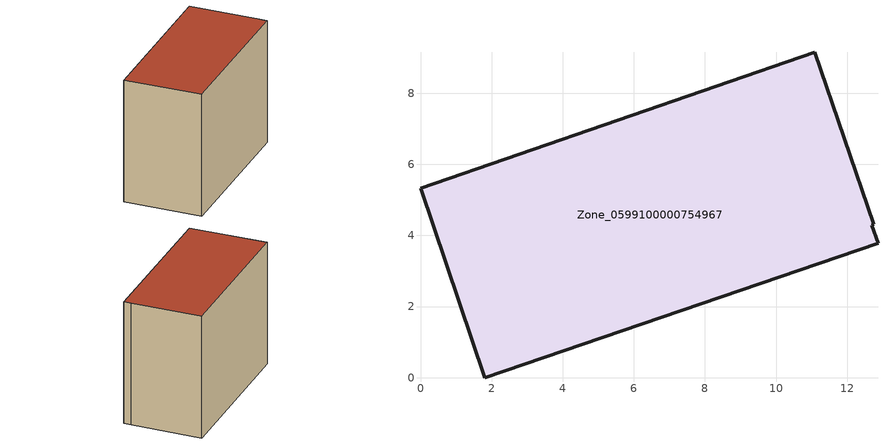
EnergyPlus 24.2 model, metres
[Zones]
Zone_0599100000754967
 floor ground (C_G): 12.69,4.29 12.87,3.77 1.81,0 0,5.33 11.09,9.15 12.74,4.31 z0
 wall outside (C_F): 0,5.33 1.81,0 12.87,3.77 12.69,4.29 12.74,4.31 11.09,9.15 0,5.33 z0:9.12
 roof outside (C_R): 12.87,3.77 12.69,4.29 12.74,4.31 11.09,9.15 0,5.33 1.81,0 z9.12
[BUILDING]
Pand.0599100000754967: North Axis=0; Terrain=City; Loads Convergence Tolerance Value=0.04; Temperature Convergence Tolerance Value=0.4; Solar Distribution=FullExterior; Maximum Number of Warmup Days=25; Minimum Number of Warmup Days=1
[Site:Location]
Rotterdam.The.Hague.AP_ZH_NLD Design_Conditions: Latitude=51.96; Longitude=4.45; Time Zone=1; Elevation=-4.5
[SITE:GROUNDTEMPERATURE:BUILDINGSURFACE]
18, 18, 18, 18, 18, 18, 18, 18, 18, 18, 18, 18
[MATERIAL] Thermal Absorptance=0.9; Solar Absorptance=0.7; Visible Absorptance=0.7
Name | Roughness | Thickness | Conductivity | Density | Specific Heat
G.TC.2006-2014 | MediumSmooth | 0.15 | 0.06 | 540 | 1210
F.TC.2006-2014 | Rough | 0.3 | 0.12 | 1920 | 840
R.TC.2006-2014 | MediumRough | 0.2 | 0.08 | 1500 | 1000
[CONSTRUCTION]
C_G: G.TC.2006-2014
C_F: F.TC.2006-2014
C_R: R.TC.2006-2014
[ZONE]
Zone_0599100000754967: Type=1; Multiplier=1; Ceiling Height=Autocalculate; Volume=Autocalculate; Floor Area=autocalculate; Part of Total Floor Area=Yes
[ZONEINFILTRATION:DESIGNFLOWRATE]
Infil_Zone_0599100000754967: Zone or ZoneList or Space or SpaceList=Zone_0599100000754967; Schedule=AlwaysOn; Design Flow Rate Calculation Method=Flow/Area; Flow Rate per Floor Area=0.0015; Constant Term Coefficient=1; Temperature Term Coefficient=0; Velocity Term Coefficient=0; Velocity Squared Term Coefficient=0
[HVACTEMPLATE:ZONE:IDEALLOADSAIRSYSTEM]
Zone_0599100000754967: Maximum Heating Supply Air Temperature=50; Minimum Cooling Supply Air Temperature=13; Maximum Heating Supply Air Humidity Ratio=0.0156; Minimum Cooling Supply Air Humidity Ratio=0.0077; Heating Limit=NoLimit; Cooling Limit=NoLimit; Dehumidification Control Type=ConstantSensibleHeatRatio; Cooling Sensible Heat Ratio=0.7; Dehumidification Setpoint=60; Humidification Control Type=None; Humidification Setpoint=30; Outdoor Air Method=None; Outdoor Air Flow Rate per Person=0.00944; Outdoor Air Flow Rate per Zone Floor Area=0; Outdoor Air Flow Rate per Zone=0; Demand Controlled Ventilation Type=None; Outdoor Air Economizer Type=NoEconomizer; Heat Recovery Type=None; Sensible Heat Recovery Effectiveness=0.7; Latent Heat Recovery Effectiveness=0.65
[ZONECONTROL:THERMOSTAT]
ThermostatControl_Zone_0599100000754967: Zone or ZoneList=Zone_0599100000754967; Control Type Schedule=DualSetpointControlType; Control 1=Thermostat_Zone_0599100000754967; Temperature Difference Between Cutout And Setpoint=0
[THERMOSTATSETPOINT:DUALSETPOINT]
Thermostat_Zone_0599100000754967: Heating Setpoint Temperature Schedule=HeatingSetpoint_Zone_0599100000754967; Cooling Setpoint Temperature Schedule=CoolingSetpoint_Zone_0599100000754967
[SCHEDULE:COMPACT]
HeatingSetpoint_Zone_0599100000754967: Through: 12/31, For: AllDays, Until: 24:00, 21
CoolingSetpoint_Zone_0599100000754967: Through: 12/31, For: AllDays, Until: 24:00, 24
DualSetpointControlType: Through: 12/31, For: AllDays, Until: 24:00, 4
AlwaysOn: Through: 12/31, For: AllDays, Until: 24:00, 1
